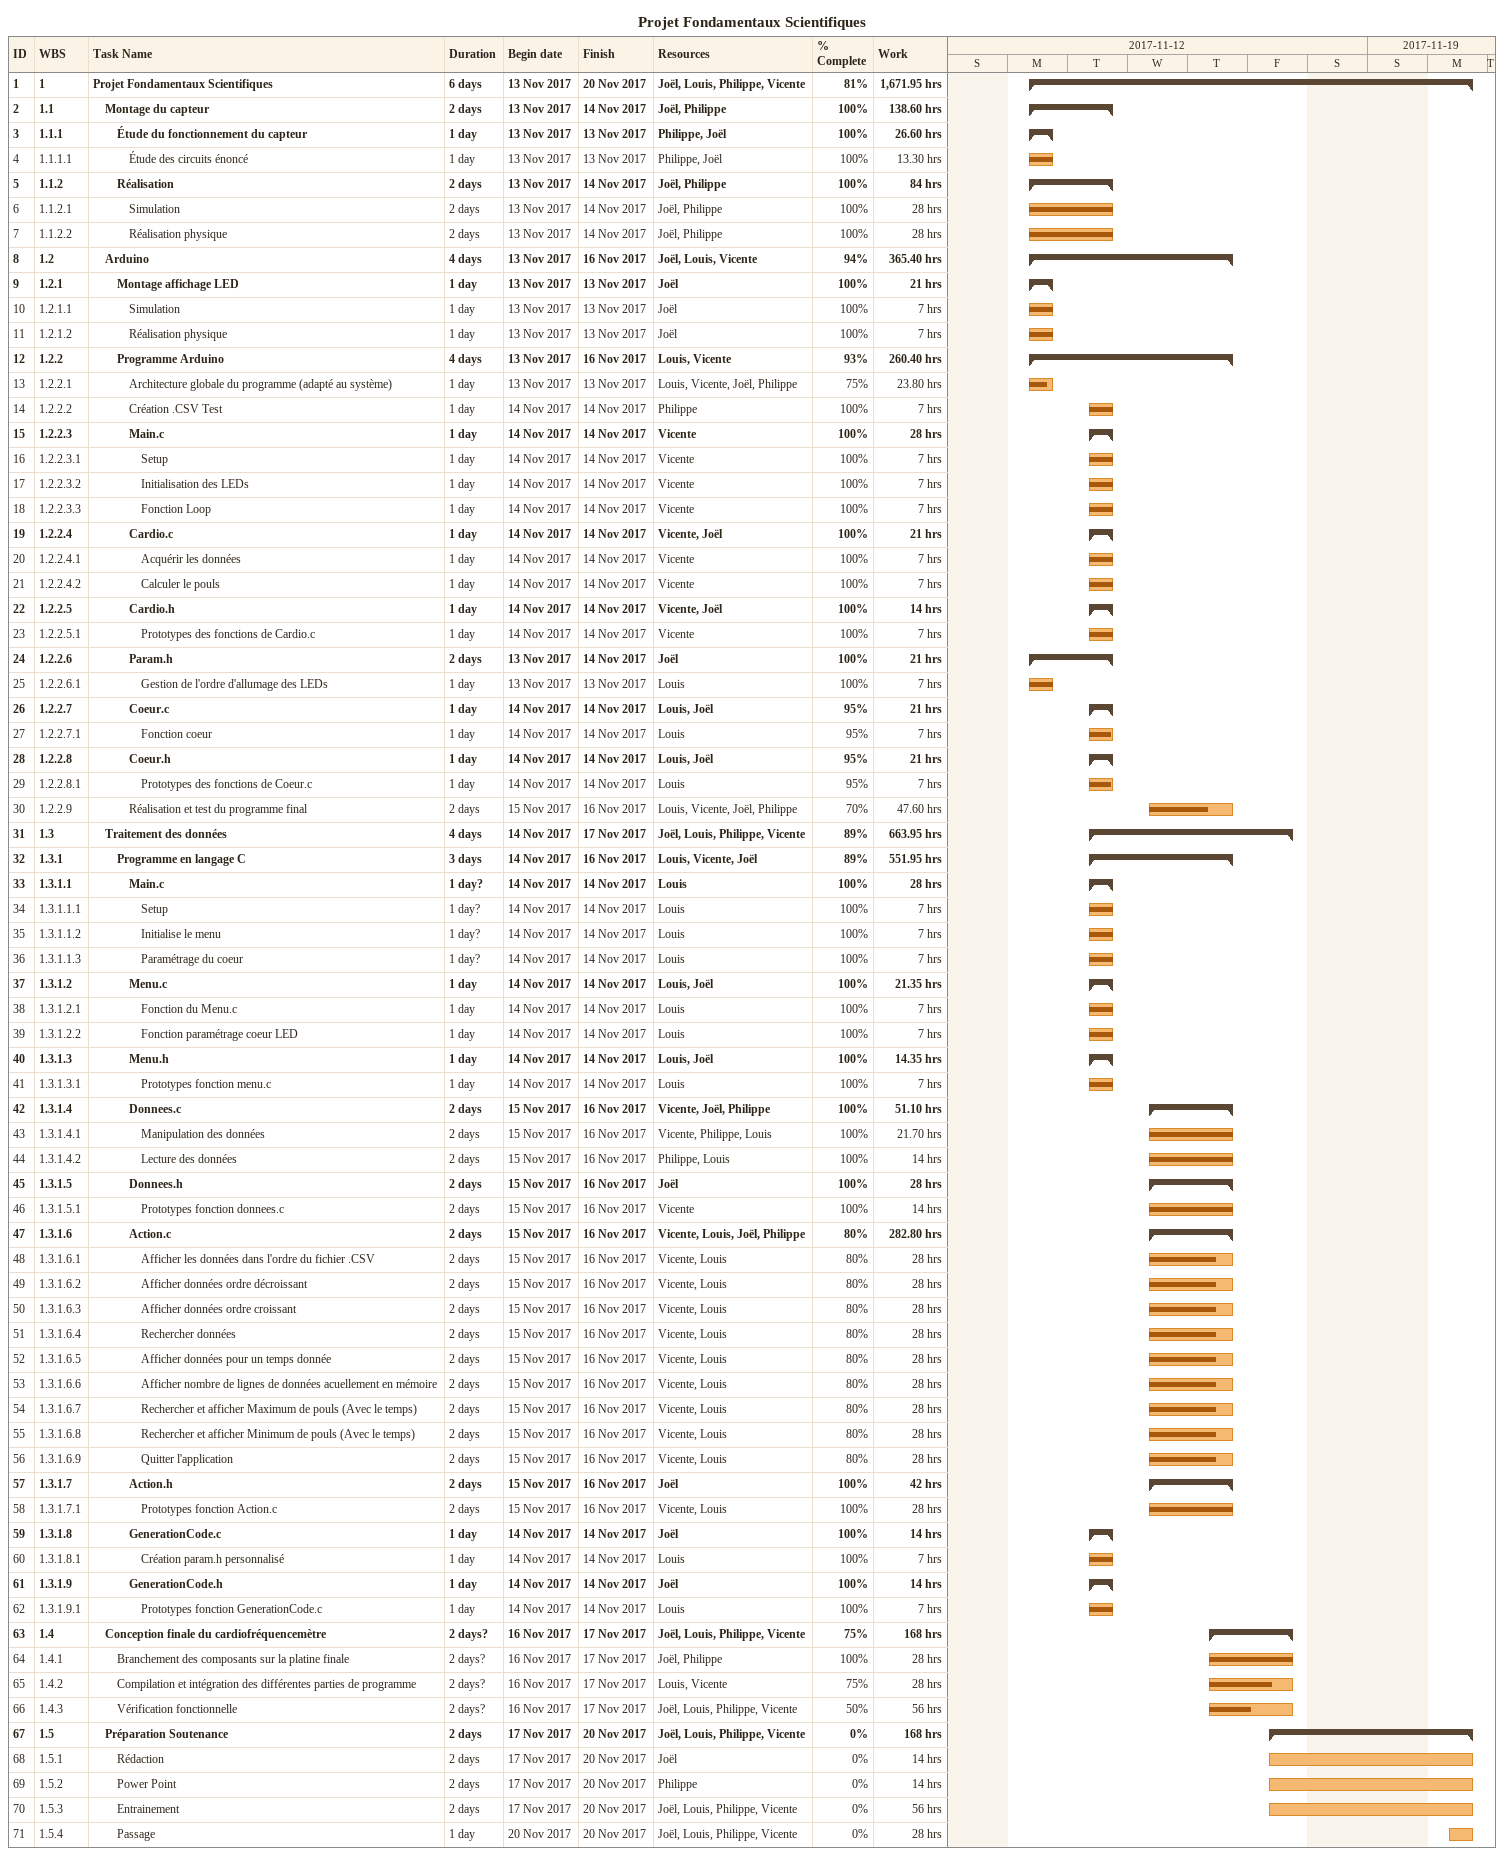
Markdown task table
Projet Fondamentaux Scientifiques

| ID | WBS | Task | Duration | Start | Finish | Resources | % complete | Work (h) |
|---|---|---|---|---|---|---|---|---|
| 1 | 1 | **Projet Fondamentaux Scientifiques** | 6d | 2017-11-13 | 2017-11-20 | Joël, Louis, Philippe, Vicente | 81 | 1671.95 |
| 2 | 1.1 | **Montage du capteur** | 2d | 2017-11-13 | 2017-11-14 | Joël, Philippe | 100 | 138.60 |
| 3 | 1.1.1 | **Étude du fonctionnement du capteur** | 1d | 2017-11-13 | 2017-11-13 | Philippe, Joël | 100 | 26.60 |
| 4 | 1.1.1.1 | Étude des circuits énoncé | 1d | 2017-11-13 | 2017-11-13 | Philippe, Joël | 100 | 13.30 |
| 5 | 1.1.2 | **Réalisation** | 2d | 2017-11-13 | 2017-11-14 | Joël, Philippe | 100 | 84 |
| 6 | 1.1.2.1 | Simulation | 2d | 2017-11-13 | 2017-11-14 | Joël, Philippe | 100 | 28 |
| 7 | 1.1.2.2 | Réalisation physique | 2d | 2017-11-13 | 2017-11-14 | Joël, Philippe | 100 | 28 |
| 8 | 1.2 | **Arduino** | 4d | 2017-11-13 | 2017-11-16 | Joël, Louis, Vicente | 94 | 365.40 |
| 9 | 1.2.1 | **Montage affichage LED** | 1d | 2017-11-13 | 2017-11-13 | Joël | 100 | 21 |
| 10 | 1.2.1.1 | Simulation | 1d | 2017-11-13 | 2017-11-13 | Joël | 100 | 7 |
| 11 | 1.2.1.2 | Réalisation physique | 1d | 2017-11-13 | 2017-11-13 | Joël | 100 | 7 |
| 12 | 1.2.2 | **Programme Arduino** | 4d | 2017-11-13 | 2017-11-16 | Louis, Vicente | 93 | 260.40 |
| 13 | 1.2.2.1 | Architecture globale du programme (adapté au système) | 1d | 2017-11-13 | 2017-11-13 | Louis, Vicente, Joël, Philippe | 75 | 23.80 |
| 14 | 1.2.2.2 | Création .CSV Test | 1d | 2017-11-14 | 2017-11-14 | Philippe | 100 | 7 |
| 15 | 1.2.2.3 | **Main.c** | 1d | 2017-11-14 | 2017-11-14 | Vicente | 100 | 28 |
| 16 | 1.2.2.3.1 | Setup | 1d | 2017-11-14 | 2017-11-14 | Vicente | 100 | 7 |
| 17 | 1.2.2.3.2 | Initialisation des LEDs | 1d | 2017-11-14 | 2017-11-14 | Vicente | 100 | 7 |
| 18 | 1.2.2.3.3 | Fonction Loop | 1d | 2017-11-14 | 2017-11-14 | Vicente | 100 | 7 |
| 19 | 1.2.2.4 | **Cardio.c** | 1d | 2017-11-14 | 2017-11-14 | Vicente, Joël | 100 | 21 |
| 20 | 1.2.2.4.1 | Acquérir les données | 1d | 2017-11-14 | 2017-11-14 | Vicente | 100 | 7 |
| 21 | 1.2.2.4.2 | Calculer le pouls | 1d | 2017-11-14 | 2017-11-14 | Vicente | 100 | 7 |
| 22 | 1.2.2.5 | **Cardio.h** | 1d | 2017-11-14 | 2017-11-14 | Vicente, Joël | 100 | 14 |
| 23 | 1.2.2.5.1 | Prototypes des fonctions de Cardio.c | 1d | 2017-11-14 | 2017-11-14 | Vicente | 100 | 7 |
| 24 | 1.2.2.6 | **Param.h** | 2d | 2017-11-13 | 2017-11-14 | Joël | 100 | 21 |
| 25 | 1.2.2.6.1 | Gestion de l'ordre d'allumage des LEDs | 1d | 2017-11-13 | 2017-11-13 | Louis | 100 | 7 |
| 26 | 1.2.2.7 | **Coeur.c** | 1d | 2017-11-14 | 2017-11-14 | Louis, Joël | 95 | 21 |
| 27 | 1.2.2.7.1 | Fonction coeur | 1d | 2017-11-14 | 2017-11-14 | Louis | 95 | 7 |
| 28 | 1.2.2.8 | **Coeur.h** | 1d | 2017-11-14 | 2017-11-14 | Louis, Joël | 95 | 21 |
| 29 | 1.2.2.8.1 | Prototypes des fonctions de Coeur.c | 1d | 2017-11-14 | 2017-11-14 | Louis | 95 | 7 |
| 30 | 1.2.2.9 | Réalisation et test du programme final | 2d | 2017-11-15 | 2017-11-16 | Louis, Vicente, Joël, Philippe | 70 | 47.60 |
| 31 | 1.3 | **Traitement des données** | 4d | 2017-11-14 | 2017-11-17 | Joël, Louis, Philippe, Vicente | 89 | 663.95 |
| 32 | 1.3.1 | **Programme en langage C** | 3d | 2017-11-14 | 2017-11-16 | Louis, Vicente, Joël | 89 | 551.95 |
| 33 | 1.3.1.1 | **Main.c** | 1d? | 2017-11-14 | 2017-11-14 | Louis | 100 | 28 |
| 34 | 1.3.1.1.1 | Setup | 1d? | 2017-11-14 | 2017-11-14 | Louis | 100 | 7 |
| 35 | 1.3.1.1.2 | Initialise le menu | 1d? | 2017-11-14 | 2017-11-14 | Louis | 100 | 7 |
| 36 | 1.3.1.1.3 | Paramétrage du coeur | 1d? | 2017-11-14 | 2017-11-14 | Louis | 100 | 7 |
| 37 | 1.3.1.2 | **Menu.c** | 1d | 2017-11-14 | 2017-11-14 | Louis, Joël | 100 | 21.35 |
| 38 | 1.3.1.2.1 | Fonction du Menu.c | 1d | 2017-11-14 | 2017-11-14 | Louis | 100 | 7 |
| 39 | 1.3.1.2.2 | Fonction paramétrage coeur LED | 1d | 2017-11-14 | 2017-11-14 | Louis | 100 | 7 |
| 40 | 1.3.1.3 | **Menu.h** | 1d | 2017-11-14 | 2017-11-14 | Louis, Joël | 100 | 14.35 |
| 41 | 1.3.1.3.1 | Prototypes fonction menu.c | 1d | 2017-11-14 | 2017-11-14 | Louis | 100 | 7 |
| 42 | 1.3.1.4 | **Donnees.c** | 2d | 2017-11-15 | 2017-11-16 | Vicente, Joël, Philippe | 100 | 51.10 |
| 43 | 1.3.1.4.1 | Manipulation des données | 2d | 2017-11-15 | 2017-11-16 | Vicente, Philippe, Louis | 100 | 21.70 |
| 44 | 1.3.1.4.2 | Lecture des données | 2d | 2017-11-15 | 2017-11-16 | Philippe, Louis | 100 | 14 |
| 45 | 1.3.1.5 | **Donnees.h** | 2d | 2017-11-15 | 2017-11-16 | Joël | 100 | 28 |
| 46 | 1.3.1.5.1 | Prototypes fonction donnees.c | 2d | 2017-11-15 | 2017-11-16 | Vicente | 100 | 14 |
| 47 | 1.3.1.6 | **Action.c** | 2d | 2017-11-15 | 2017-11-16 | Vicente, Louis, Joël, Philippe | 80 | 282.80 |
| 48 | 1.3.1.6.1 | Afficher les données dans l'ordre du fichier .CSV | 2d | 2017-11-15 | 2017-11-16 | Vicente, Louis | 80 | 28 |
| 49 | 1.3.1.6.2 | Afficher données ordre décroissant | 2d | 2017-11-15 | 2017-11-16 | Vicente, Louis | 80 | 28 |
| 50 | 1.3.1.6.3 | Afficher données ordre croissant | 2d | 2017-11-15 | 2017-11-16 | Vicente, Louis | 80 | 28 |
| 51 | 1.3.1.6.4 | Rechercher données | 2d | 2017-11-15 | 2017-11-16 | Vicente, Louis | 80 | 28 |
| 52 | 1.3.1.6.5 | Afficher données pour un temps donnée | 2d | 2017-11-15 | 2017-11-16 | Vicente, Louis | 80 | 28 |
| 53 | 1.3.1.6.6 | Afficher nombre de lignes de données acuellement en mémoire | 2d | 2017-11-15 | 2017-11-16 | Vicente, Louis | 80 | 28 |
| 54 | 1.3.1.6.7 | Rechercher et afficher Maximum de pouls (Avec le temps) | 2d | 2017-11-15 | 2017-11-16 | Vicente, Louis | 80 | 28 |
| 55 | 1.3.1.6.8 | Rechercher et afficher Minimum de pouls (Avec le temps) | 2d | 2017-11-15 | 2017-11-16 | Vicente, Louis | 80 | 28 |
| 56 | 1.3.1.6.9 | Quitter l'application | 2d | 2017-11-15 | 2017-11-16 | Vicente, Louis | 80 | 28 |
| 57 | 1.3.1.7 | **Action.h** | 2d | 2017-11-15 | 2017-11-16 | Joël | 100 | 42 |
| 58 | 1.3.1.7.1 | Prototypes fonction Action.c | 2d | 2017-11-15 | 2017-11-16 | Vicente, Louis | 100 | 28 |
| 59 | 1.3.1.8 | **GenerationCode.c** | 1d | 2017-11-14 | 2017-11-14 | Joël | 100 | 14 |
| 60 | 1.3.1.8.1 | Création param.h personnalisé | 1d | 2017-11-14 | 2017-11-14 | Louis | 100 | 7 |
| 61 | 1.3.1.9 | **GenerationCode.h** | 1d | 2017-11-14 | 2017-11-14 | Joël | 100 | 14 |
| 62 | 1.3.1.9.1 | Prototypes fonction GenerationCode.c | 1d | 2017-11-14 | 2017-11-14 | Louis | 100 | 7 |
| 63 | 1.4 | **Conception finale du cardiofréquencemètre** | 2d? | 2017-11-16 | 2017-11-17 | Joël, Louis, Philippe, Vicente | 75 | 168 |
| 64 | 1.4.1 | Branchement des composants sur la platine finale | 2d? | 2017-11-16 | 2017-11-17 | Joël, Philippe | 100 | 28 |
| 65 | 1.4.2 | Compilation et intégration des différentes parties de programme | 2d? | 2017-11-16 | 2017-11-17 | Louis, Vicente | 75 | 28 |
| 66 | 1.4.3 | Vérification fonctionnelle | 2d? | 2017-11-16 | 2017-11-17 | Joël, Louis, Philippe, Vicente | 50 | 56 |
| 67 | 1.5 | **Préparation Soutenance** | 2d | 2017-11-17 | 2017-11-20 | Joël, Louis, Philippe, Vicente | 0 | 168 |
| 68 | 1.5.1 | Rédaction | 2d | 2017-11-17 | 2017-11-20 | Joël | 0 | 14 |
| 69 | 1.5.2 | Power Point | 2d | 2017-11-17 | 2017-11-20 | Philippe | 0 | 14 |
| 70 | 1.5.3 | Entrainement | 2d | 2017-11-17 | 2017-11-20 | Joël, Louis, Philippe, Vicente | 0 | 56 |
| 71 | 1.5.4 | Passage | 1d | 2017-11-20 | 2017-11-20 | Joël, Louis, Philippe, Vicente | 0 | 28 |
